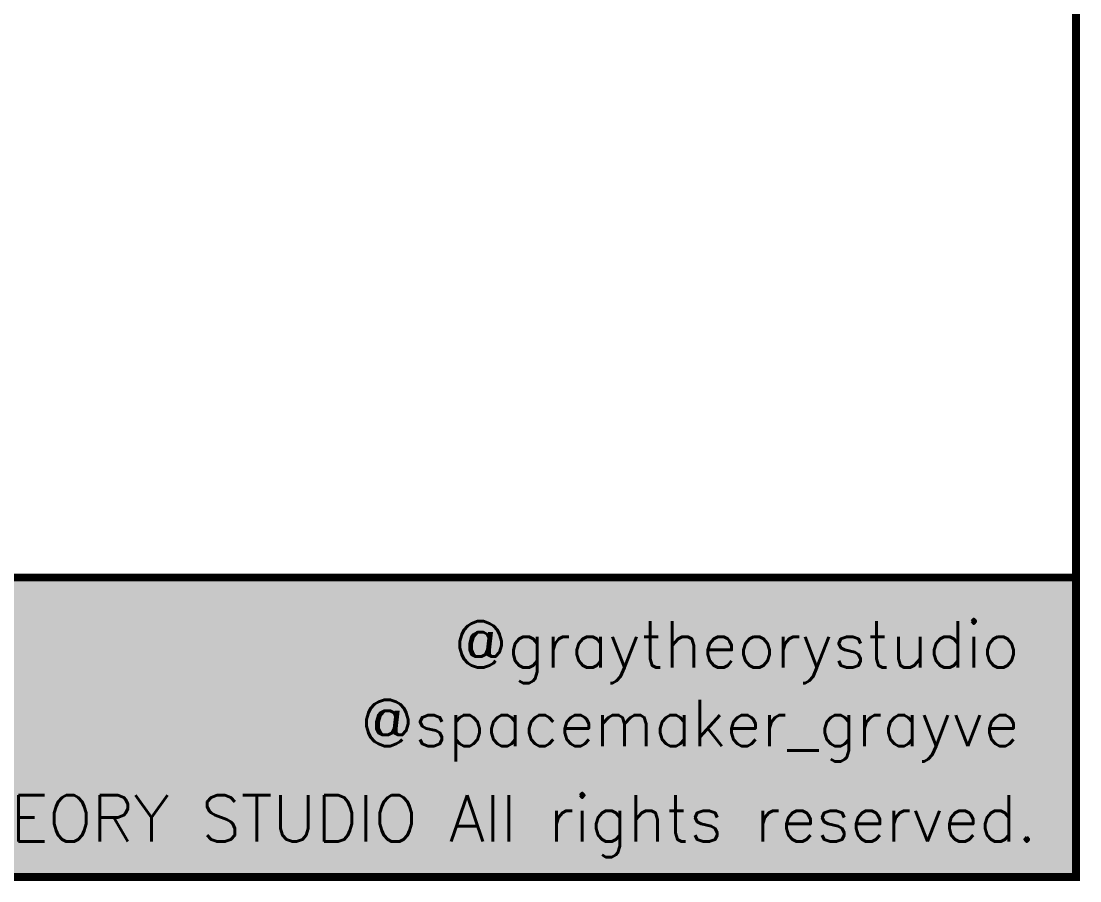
# Model space of a CAD drawing. Header units: millimetres. Extents: x -551172 to 227904, y -3435 to 261611.
# Drawn here: x -79364 to -10780, y -3435 to 52281 of the extents above; entities that cross this region are included whole.
import ezdxf
from ezdxf.enums import TextEntityAlignment as Align

# ---------------------------------------------------------------- set-up
doc = ezdxf.new("R2010")
doc.units = ezdxf.units.MM
doc.header["$LTSCALE"] = 100
doc.styles.get("Standard").update_dxf_attribs({"font": 'romans.shx'})

# ---------------------------------------------------------------- blocks, each defined once
blk = doc.blocks.new('A-X')
h = blk.add_hatch(color=250)
h.dxf.hatch_style = 1
h.paths.add_polyline_path([(-1215354, 285577), (-675461, 285577), (-675461, 261577), (-1215354, 261577)])
h.paths.add_polyline_path([(-1215354, 21030), (-675461, 21030), (-675461, 40445), (-1215354, 40445)])
at = {"color": 1, "const_width": 500}
blk.add_lwpolyline([(-1215354, 285577), (-675461, 285577), (-675461, 21030), (-1215354, 21030)], close=True, dxfattribs=at)
blk.add_lwpolyline([(-1215354, 40445), (-675461, 40445)], dxfattribs=at)
at = {"color": 1}
for s, p in [('@graytheorystudio', (-679125, 34601)), ('@spacemaker_grayve', (-679125, 29518)), ('2023 GRAYTHEORY STUDIO All rights reserved.', (-678008, 23322))]:
    blk.add_text(s, height=3000, dxfattribs=at).set_placement(p, align=Align.RIGHT)

msp = doc.modelspace()

# ---------------------------------------------------------------- block references
msp.add_blockref('A-X', (664431.4, -24215.6))

doc.saveas('drawing.dxf')
